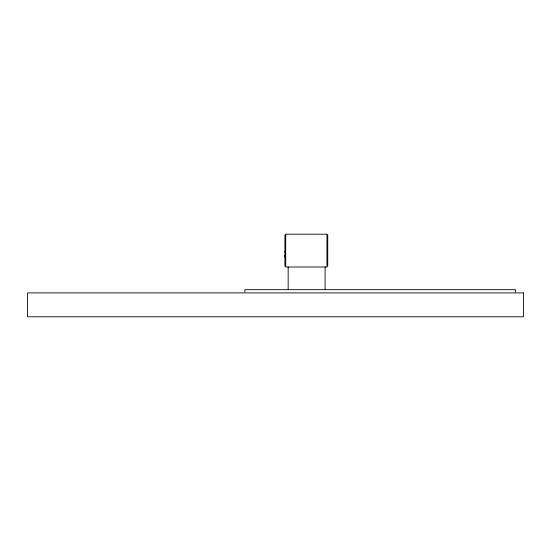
<?xml version="1.0" encoding="UTF-8"?>
<svg xmlns="http://www.w3.org/2000/svg" width="551" height="551" viewBox="0 0 551 551"><rect width="100%" height="100%" fill="white"/><g stroke="black" fill="none" stroke-linecap="round" stroke-linejoin="round"><path stroke-width="0.83" d="M284.929 257L284.929 255.175M284.929 252.296L284.929 251.373M285.514 234.974L284.929 234.974L284.929 266.223M327.156 234.974L327.742 234.974L327.742 266.223M515.495 292.009L515.495 289.674L244.899 289.674L244.899 292.009M325.104 266.932L325.104 289.241M288.166 266.932L288.166 289.241M285.707 263.123L285.707 267.001L326.963 267.001L326.963 234.203L285.707 234.203L285.707 263.123M523.45 292.898L27.55 292.898L27.55 316.797L523.45 316.797L523.45 292.898"/></g></svg>
